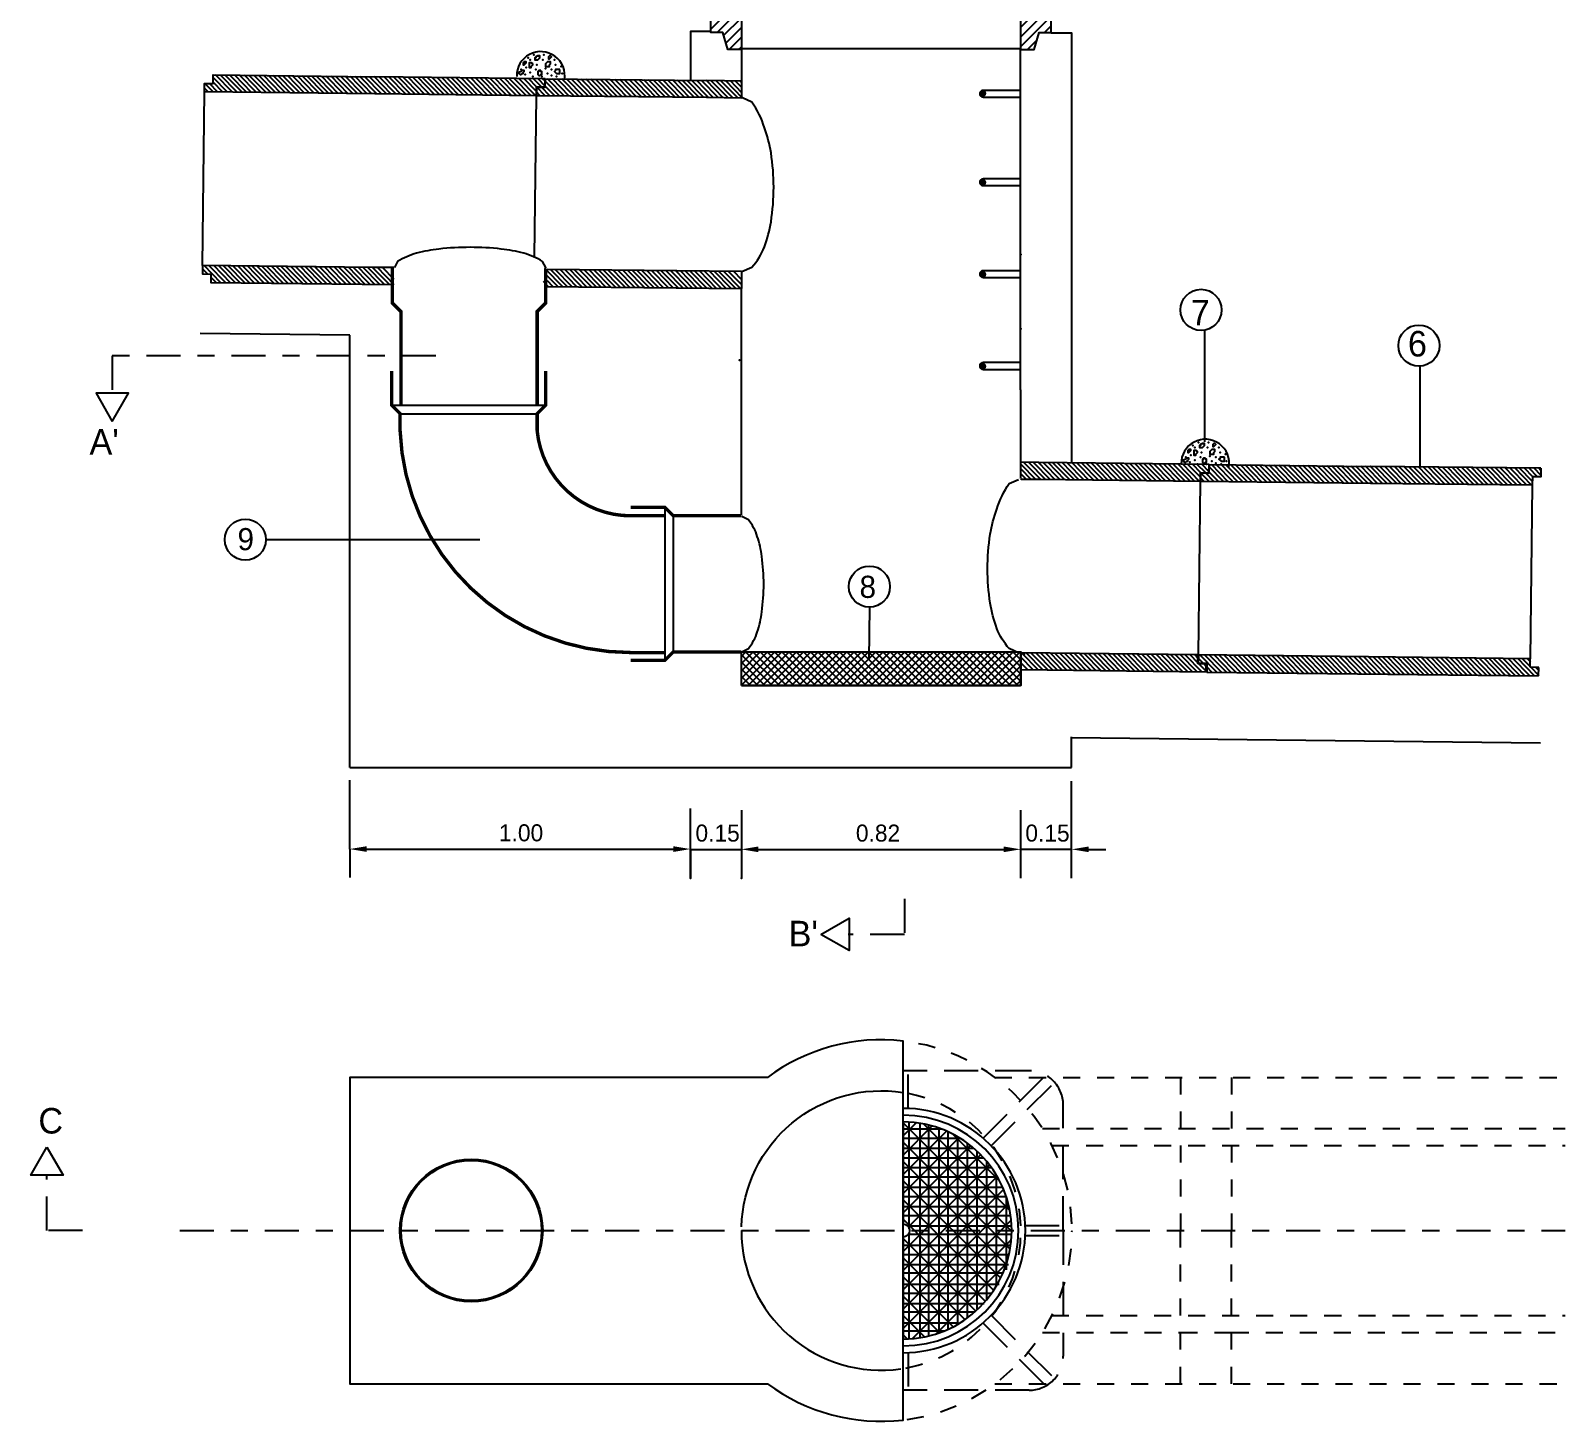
# Model space of a CAD drawing. Extents: x 0.2 to 16.1, y 0.2 to 12.8.
# Drawn here: x 0.16 to 9.17, y 0.19 to 8.37 of the extents above; entities that cross this region are included whole.
import ezdxf

# ---------------------------------------------------------------- set-up
doc = ezdxf.new("R2010")
doc.units = 0
doc.header["$LTSCALE"] = 0.4
doc.header["$MEASUREMENT"] = 0
doc.linetypes.add('DASHDOT', pattern=[1, 0.5, -0.25, 0, -0.25])
doc.linetypes.add('HIDDEN', pattern=[0.375, 0.25, -0.125])
doc.layers.get('0').update_dxf_attribs({"linetype": 'CONTINUOUS'})
for name, color, linetype in [('ANILLO', 1, 'CONTINUOUS'), ('BASE', 2, 'HIDDEN'), ('RALLADO', 7, 'CONTINUOUS'), ('TAPA', 7, 'CONTINUOUS'), ('TUBO', 7, 'CONTINUOUS')]:
    doc.layers.add(name, color=color, linetype=linetype)
doc.styles.add('LEROY', font='leroy')

# ---------------------------------------------------------------- blocks, each defined once
blk = doc.blocks.new('*X29')
at = {"color": 0}
for p, q in [((21.081, 21.5336), (21.1196, 21.5721)), ((21.4, 21.2527), (21.081, 21.5716)), ((21.081, 21.477), (21.1667, 21.5627)), ((21.081, 21.4204), (21.2085, 21.5479)), ((21.3944, 21.3148), (21.1404, 21.5689)), ((21.081, 21.3639), (21.2458, 21.5286)), ((21.3953, 21.2008), (21.081, 21.5151)), ((21.081, 21.3073), (21.2792, 21.5054)), ((21.3649, 21.4009), (21.2264, 21.5394)), ((21.384, 21.1556), (21.081, 21.4585)), ((21.0966, 21.2663), (21.3089, 21.4786)), ((21.081, 21.1942), (21.3351, 21.4483)), ((21.081, 21.1376), (21.3577, 21.4142)), ((21.3676, 21.1154), (21.081, 21.4019)), ((21.081, 21.081), (21.3763, 21.3763)), ((21.347, 21.0794), (21.081, 21.3454)), ((21.081, 21.0245), (21.3903, 21.3337)), ((21.3226, 21.0472), (21.081, 21.2888)), ((21.081, 20.9679), (21.3986, 21.2855)), ((21.2947, 21.0186), (21.081, 21.2322)), ((21.1073, 20.9376), (21.3989, 21.2292)), ((21.2631, 20.9936), (21.081, 21.1757)), ((21.1778, 20.9516), (21.385, 21.1587)), ((21.2278, 20.9723), (21.081, 21.1191)), ((21.1884, 20.9551), (21.081, 21.0625)), ((21.1442, 20.9428), (21.081, 21.006)), ((21.0937, 20.9368), (21.081, 20.9494))]:
    blk.add_line(p, q, dxfattribs=at)
blk = doc.blocks.new('MEDTAPA', base_point=(21.081, 21.2555))
at = {"color": 0}
for p, q in [((21.081, 21.5543), (21.1925, 21.5543)), ((21.0992, 21.2609), (21.0992, 21.5739)), ((21.1562, 20.9455), (21.1562, 21.5655)), ((21.2132, 20.9652), (21.2132, 21.5458)), ((21.2702, 21.0005), (21.2702, 21.5123)), ((21.081, 21.4973), (21.289, 21.4973)), ((21.3272, 21.0503), (21.3272, 21.4583)), ((21.081, 21.4403), (21.341, 21.4403)), ((21.081, 21.3833), (21.3733, 21.3833)), ((21.081, 21.3263), (21.392, 21.3263)), ((21.3842, 21.14), (21.3842, 21.3546)), ((21.094, 21.2693), (21.3997, 21.2693)), ((21.0992, 20.937), (21.0992, 21.2471)), ((21.081, 21.2123), (21.3971, 21.2123)), ((21.081, 21.1553), (21.3902, 21.1553)), ((21.081, 21.0983), (21.3629, 21.0983)), ((21.081, 21.0413), (21.3188, 21.0413)), ((21.081, 20.9843), (21.2439, 20.9843))]:
    blk.add_line(p, q, dxfattribs=at)
at = {"layer": 'BASE'}
for p, q in [((21.0958, 21.6141), (21.0958, 21.7246)), ((21.3157, 21.5271), (21.5, 21.7114)), ((21.3395, 21.5046), (21.5232, 21.6882)), ((21.5512, 21.2563), (21.5512, 21.4063)), ((21.4397, 21.2703), (21.5512, 21.2703)), ((21.4397, 21.2406), (21.5512, 21.2406)), ((21.5512, 21.2547), (21.5512, 21.1047)), ((21.3395, 21.0064), (21.5232, 20.8228)), ((21.3157, 20.9838), (21.5, 20.7996)), ((21.0958, 20.8968), (21.0958, 20.7863))]:
    blk.add_line(p, q, dxfattribs=at)
for points in [[(21.5512, 21.2563), (21.5512, 21.6246, 0.414214), (21.4512, 21.7246), (21.081, 21.7246)], [(21.5512, 21.2547), (21.5512, 20.8863, -0.414214), (21.4512, 20.7863), (21.081, 20.7863)]]:
    blk.add_lwpolyline(points, format="xyb", dxfattribs=at)
at = {"layer": 'TAPA'}
for p, q in [((21.1296, 21.5696), (21.1296, 20.9431)), ((21.1872, 20.9579), (21.1872, 21.5548)), ((21.0838, 21.5268), (21.2463, 21.5268)), ((21.2404, 21.5297), (21.2404, 20.983)), ((21.0838, 21.4691), (21.3172, 21.4691)), ((21.298, 21.0258), (21.298, 21.4869)), ((21.0838, 21.413), (21.3571, 21.413)), ((21.3542, 21.4159), (21.3542, 21.0909)), ((21.0838, 21.3554), (21.3852, 21.3554)), ((21.0838, 21.2992), (21.3941, 21.2992)), ((21.0985, 21.2445), (21.397, 21.2445)), ((21.0838, 21.1854), (21.3911, 21.1854)), ((21.0838, 21.1308), (21.3749, 21.1308)), ((21.0838, 21.0716), (21.3423, 21.0716)), ((21.0838, 21.017), (21.2892, 21.017)), ((21.0838, 20.9608), (21.2005, 20.9608))]:
    blk.add_line(p, q, dxfattribs=at)
blk.add_lwpolyline([(21.081, 20.9365, 1), (21.081, 21.5745), (21.081, 21.2745, -1), (21.081, 21.2365)], format="xyb", close=True, dxfattribs=at)
for radius in [0.359, 0.339]:
    blk.add_arc((21.081, 21.2555), radius, 270, 90, dxfattribs=at)
blk.add_blockref('*X29', (0, 0), dxfattribs=at)
blk = doc.blocks.new('*X24')
at = {"color": 0}
for p, q in [((22.5002, 19.3606), (22.5496, 19.41)), ((22.5123, 19.401), (22.5213, 19.41)), ((22.46, 19.2922), (22.55, 19.3822)), ((22.46, 19.3204), (22.4996, 19.36)), ((22.46, 19.3487), (22.4713, 19.36)), ((22.46, 19.2639), (22.55, 19.3539)), ((22.46, 19.2356), (22.55, 19.3256)), ((22.46, 19.2073), (22.55, 19.2973)), ((22.46, 19.179), (22.55, 19.269)), ((22.46, 19.1507), (22.55, 19.2407)), ((22.46, 19.1225), (22.55, 19.2125)), ((22.46, 19.0942), (22.55, 19.1842)), ((22.46, 19.0659), (22.55, 19.1559)), ((22.46, 19.0376), (22.55, 19.1276)), ((22.46, 19.0093), (22.55, 19.0993)), ((22.46, 18.981), (22.55, 19.071)), ((22.46, 18.9528), (22.55, 19.0428)), ((22.46, 18.9245), (22.55, 19.0145)), ((22.46, 18.8962), (22.55, 18.9862)), ((22.46, 18.8679), (22.55, 18.9579)), ((22.4804, 18.86), (22.5084, 18.888)), ((22.5304, 18.91), (22.55, 18.9296))]:
    blk.add_line(p, q, dxfattribs=at)
blk = doc.blocks.new('*X23')
at = {"color": 0}
for p, q in [((21.55, 19.4004), (21.5596, 19.41)), ((21.55, 19.3721), (21.5857, 19.4078)), ((21.55, 19.3438), (21.5922, 19.386)), ((21.55, 19.3155), (21.5987, 19.3643)), ((21.55, 19.2873), (21.6227, 19.36)), ((21.55, 19.259), (21.64, 19.349)), ((21.55, 19.2307), (21.64, 19.3207)), ((21.55, 19.2024), (21.64, 19.2924)), ((21.55, 19.1741), (21.64, 19.2641)), ((21.55, 19.1458), (21.64, 19.2358)), ((21.55, 19.1176), (21.64, 19.2076)), ((21.55, 19.0893), (21.64, 19.1793)), ((21.55, 19.061), (21.64, 19.151)), ((21.55, 19.0327), (21.64, 19.1227)), ((21.55, 19.0044), (21.64, 19.0944)), ((21.55, 18.9761), (21.64, 19.0661)), ((21.55, 18.9478), (21.64, 19.0378)), ((21.55, 18.9196), (21.64, 19.0096)), ((21.5687, 18.91), (21.64, 18.9813)), ((21.5878, 18.9008), (21.64, 18.953)), ((21.5943, 18.879), (21.64, 18.9247)), ((21.6036, 18.86), (21.64, 18.8964)), ((21.6319, 18.86), (21.64, 18.8681))]:
    blk.add_line(p, q, dxfattribs=at)
blk = doc.blocks.new('ANILLO', base_point=(21.55, 18.86))
at = {"layer": 'ANILLO'}
for points in [[(21.55, 19.41), (21.585, 19.41), (21.6, 19.36), (21.64, 19.36), (21.64, 18.86), (21.6, 18.86), (21.585, 18.91), (21.55, 18.91)], [(22.55, 19.41), (22.515, 19.41), (22.5, 19.36), (22.46, 19.36), (22.46, 18.86), (22.5, 18.86), (22.515, 18.91), (22.55, 18.91)]]:
    blk.add_lwpolyline(points, close=True, dxfattribs=at)
at = {"layer": 'RALLADO'}
blk.add_line((21.64, 19.36), (22.46, 19.36), dxfattribs=at)
for name in ['*X23', '*X24']:
    blk.add_blockref(name, (0, 0), dxfattribs=at)
blk = doc.blocks.new('*X34')
at = {"color": 0}
for p, q in [((22.0996, 17.9842), (22.2955, 18.1802)), ((22.0996, 18.0267), (22.2531, 18.1802)), ((22.0996, 18.0691), (22.2107, 18.1802)), ((22.0996, 18.1115), (22.1683, 18.1802)), ((22.0996, 18.1539), (22.1258, 18.1802)), ((22.2806, 17.9821), (22.0996, 18.1631)), ((22.323, 17.9821), (22.1249, 18.1802)), ((22.1398, 17.9821), (22.338, 18.1802)), ((22.3655, 17.9821), (22.1673, 18.1802)), ((22.1823, 17.9821), (22.3804, 18.1802)), ((22.4079, 17.9821), (22.2098, 18.1802)), ((22.2247, 17.9821), (22.4228, 18.1802)), ((22.4503, 17.9821), (22.2522, 18.1802)), ((22.2671, 17.9821), (22.4652, 18.1802)), ((22.4927, 17.9821), (22.2946, 18.1802)), ((22.3095, 17.9821), (22.5077, 18.1802)), ((22.5352, 17.9821), (22.337, 18.1802)), ((22.352, 17.9821), (22.5501, 18.1802)), ((22.5776, 17.9821), (22.3795, 18.1802)), ((22.3944, 17.9821), (22.5925, 18.1802)), ((22.62, 17.9821), (22.4219, 18.1802)), ((22.4368, 17.9821), (22.6349, 18.1802)), ((22.6624, 17.9821), (22.4643, 18.1802)), ((22.4793, 17.9821), (22.6774, 18.1802)), ((22.7049, 17.9821), (22.5068, 18.1802)), ((22.5217, 17.9821), (22.7198, 18.1802)), ((22.7473, 17.9821), (22.5492, 18.1802)), ((22.5641, 17.9821), (22.7622, 18.1802)), ((22.7897, 17.9821), (22.5916, 18.1802)), ((22.6065, 17.9821), (22.8046, 18.1802)), ((22.8322, 17.9821), (22.634, 18.1802)), ((22.649, 17.9821), (22.8471, 18.1802)), ((22.8746, 17.9821), (22.6765, 18.1802)), ((22.6914, 17.9821), (22.8895, 18.1802)), ((22.917, 17.9821), (22.7189, 18.1802)), ((22.7338, 17.9821), (22.9319, 18.1802)), ((22.9594, 17.9821), (22.7613, 18.1802)), ((22.7762, 17.9821), (22.9744, 18.1802)), ((23.0019, 17.9821), (22.8037, 18.1802)), ((22.8187, 17.9821), (23.0168, 18.1802)), ((23.0443, 17.9821), (22.8462, 18.1802)), ((22.8611, 17.9821), (23.0592, 18.1802)), ((23.0867, 17.9821), (22.8886, 18.1802)), ((22.9035, 17.9821), (23.1016, 18.1802)), ((23.1291, 17.9821), (22.931, 18.1802)), ((22.9459, 17.9821), (23.1441, 18.1802)), ((23.1716, 17.9821), (22.9734, 18.1802)), ((22.9884, 17.9821), (23.1865, 18.1802)), ((23.214, 17.9821), (23.0159, 18.1802)), ((23.0308, 17.9821), (23.2289, 18.1802)), ((23.2564, 17.9821), (23.0583, 18.1802)), ((23.0732, 17.9821), (23.2713, 18.1802)), ((23.2988, 17.9821), (23.1007, 18.1802)), ((23.1156, 17.9821), (23.3138, 18.1802)), ((23.3413, 17.9821), (23.1432, 18.1802)), ((23.1581, 17.9821), (23.3562, 18.1802)), ((23.3837, 17.9821), (23.1856, 18.1802)), ((23.2005, 17.9821), (23.3986, 18.1802)), ((23.4261, 17.9821), (23.228, 18.1802)), ((23.2429, 17.9821), (23.441, 18.1802)), ((23.4685, 17.9821), (23.2704, 18.1802)), ((23.2854, 17.9821), (23.4835, 18.1802)), ((23.511, 17.9821), (23.3129, 18.1802)), ((23.3278, 17.9821), (23.5259, 18.1802)), ((23.5534, 17.9821), (23.3553, 18.1802)), ((23.3702, 17.9821), (23.5683, 18.1802)), ((23.5958, 17.9821), (23.3977, 18.1802)), ((23.4126, 17.9821), (23.6108, 18.1802)), ((23.6383, 17.9821), (23.4401, 18.1802)), ((23.4551, 17.9821), (23.6532, 18.1802)), ((23.6807, 17.9821), (23.4826, 18.1802)), ((23.4975, 17.9821), (23.6956, 18.1802)), ((23.7231, 17.9821), (23.525, 18.1802)), ((23.5399, 17.9821), (23.738, 18.1802)), ((23.7406, 18.007), (23.5674, 18.1802)), ((23.5823, 17.9821), (23.7406, 18.1403)), ((23.7406, 18.0494), (23.6098, 18.1802)), ((23.7406, 18.0918), (23.6523, 18.1802)), ((23.7406, 18.1343), (23.6947, 18.1802)), ((23.7406, 18.1767), (23.7371, 18.1802)), ((22.2382, 17.9821), (22.0996, 18.1206)), ((22.1958, 17.9821), (22.0996, 18.0782)), ((22.1533, 17.9821), (22.0996, 18.0358)), ((23.6248, 17.9821), (23.7406, 18.0979)), ((23.6672, 17.9821), (23.7406, 18.0555)), ((22.1109, 17.9821), (22.0996, 17.9934)), ((23.7096, 17.9821), (23.7406, 18.013))]:
    blk.add_line(p, q, dxfattribs=at)

msp = doc.modelspace()

# ---------------------------------------------------------------- linework, layer by layer
at = {"color": 1}
for p, q in [((4.3343, 8.2605), (4.3343, 7.973)), ((5.9743, 6.2546), (5.9743, 8.2605)), ((4.3343, 5.5174), (4.3343, 6.85)), ((2.0343, 6.5757), (1.1543, 6.5858)), ((2.0343, 4.0346), (2.0343, 6.5757)), ((5.9743, 6.2546), (5.9743, 5.7335)), ((9.0281, 4.1786), (6.2709, 4.2103)), ((6.2743, 4.0346), (6.2743, 4.2154)), ((2.0343, 4.0346), (6.2743, 4.0346))]:
    msp.add_line(p, q, dxfattribs=at)
for p, q in [((4.337, 8.2605), (5.9741, 8.2605)), ((1.2025, 8.0053), (1.1801, 8.0282)), ((1.2308, 8.005), (1.1813, 8.0556)), ((1.259, 8.0047), (1.2096, 8.0552)), ((1.2873, 8.0043), (1.2305, 8.0625)), ((1.3156, 8.004), (1.2309, 8.0907)), ((1.3439, 8.0037), (1.2451, 8.1048)), ((1.3722, 8.0034), (1.2733, 8.1045)), ((1.4005, 8.003), (1.3016, 8.1042)), ((1.4287, 8.0027), (1.3299, 8.1039)), ((1.457, 8.0024), (1.3582, 8.1035)), ((1.4853, 8.0021), (1.3865, 8.1032)), ((1.5136, 8.0017), (1.4147, 8.1029)), ((1.5419, 8.0014), (1.443, 8.1026)), ((1.5702, 8.0011), (1.4713, 8.1022)), ((1.5984, 8.0008), (1.4996, 8.1019)), ((1.6267, 8.0004), (1.5279, 8.1016)), ((1.655, 8.0001), (1.5562, 8.1013)), ((1.6833, 7.9998), (1.5844, 8.1009)), ((1.7116, 7.9995), (1.6127, 8.1006)), ((1.7399, 7.9991), (1.641, 8.1003)), ((1.7681, 7.9988), (1.6693, 8.1)), ((1.7964, 7.9985), (1.6976, 8.0996)), ((1.8247, 7.9982), (1.7259, 8.0993)), ((1.853, 7.9978), (1.7541, 8.099)), ((1.8813, 7.9975), (1.7824, 8.0987)), ((1.9095, 7.9972), (1.8107, 8.0983)), ((1.9378, 7.9969), (1.839, 8.098)), ((1.9661, 7.9965), (1.8673, 8.0977)), ((1.9944, 7.9962), (1.8955, 8.0974)), ((2.0227, 7.9959), (1.9238, 8.097)), ((2.051, 7.9956), (1.9521, 8.0967)), ((2.0792, 7.9952), (1.9804, 8.0964)), ((2.1075, 7.9949), (2.0087, 8.0961)), ((2.1358, 7.9946), (2.037, 8.0957)), ((2.1641, 7.9943), (2.0652, 8.0954)), ((2.1924, 7.9939), (2.0935, 8.0951)), ((2.2207, 7.9936), (2.1218, 8.0948)), ((2.2489, 7.9933), (2.1501, 8.0944)), ((2.2772, 7.993), (2.1784, 8.0941)), ((3.1809, 8.0826), (2.181, 8.0941)), ((2.3055, 7.9926), (2.2067, 8.0938)), ((2.3338, 7.9923), (2.2349, 8.0935)), ((2.3621, 7.992), (2.2632, 8.0931)), ((2.3903, 7.9917), (2.2915, 8.0928)), ((2.4186, 7.9913), (2.3198, 8.0925)), ((2.4469, 7.991), (2.3481, 8.0922)), ((2.4752, 7.9907), (2.3763, 8.0918)), ((2.5035, 7.9904), (2.4046, 8.0915)), ((2.5318, 7.99), (2.4329, 8.0912)), ((2.56, 7.9897), (2.4612, 8.0909)), ((2.5883, 7.9894), (2.4895, 8.0905)), ((2.6166, 7.9891), (2.5178, 8.0902)), ((2.6449, 7.9887), (2.546, 8.0899)), ((2.6732, 7.9884), (2.5743, 8.0896)), ((2.7015, 7.9881), (2.6026, 8.0892)), ((2.7297, 7.9878), (2.6309, 8.0889)), ((2.758, 7.9874), (2.6592, 8.0886)), ((2.7863, 7.9871), (2.6875, 8.0883)), ((2.8146, 7.9868), (2.7157, 8.0879)), ((2.8429, 7.9865), (2.744, 8.0876)), ((2.8711, 7.9861), (2.7723, 8.0873)), ((2.8994, 7.9858), (2.8006, 8.087)), ((2.9277, 7.9855), (2.8289, 8.0866)), ((2.956, 7.9852), (2.8571, 8.0863)), ((2.9843, 7.9848), (2.8854, 8.086)), ((3.0126, 7.9845), (2.9137, 8.0857)), ((3.0408, 7.9842), (2.942, 8.0853)), ((3.0691, 7.9839), (2.9703, 8.085)), ((3.0974, 7.9835), (2.9986, 8.0847)), ((3.1257, 7.9832), (3.0268, 8.0844)), ((3.13, 8.0074), (3.0551, 8.084)), ((3.1328, 8.0331), (3.0834, 8.0837)), ((3.1611, 8.0328), (3.1117, 8.0834)), ((3.1811, 7.9826), (3.1316, 8.0332)), ((3.1804, 8.0417), (3.14, 8.0831)), ((3.2093, 7.9823), (3.1599, 8.0328)), ((3.1808, 8.07), (3.1683, 8.0827)), ((3.2376, 7.9819), (3.1808, 8.0401)), ((3.2659, 7.9816), (3.1812, 8.0683)), ((3.2942, 7.9813), (3.1953, 8.0824)), ((3.3225, 7.981), (3.2236, 8.0821)), ((3.3508, 7.9806), (3.2519, 8.0818)), ((3.379, 7.9803), (3.2802, 8.0815)), ((3.4073, 7.98), (3.3085, 8.0811)), ((3.4356, 7.9797), (3.3368, 8.0808)), ((3.4639, 7.9793), (3.365, 8.0805)), ((3.4922, 7.979), (3.3933, 8.0802)), ((3.5204, 7.9787), (3.4216, 8.0798)), ((3.5487, 7.9784), (3.4499, 8.0795)), ((3.577, 7.978), (3.4782, 8.0792)), ((3.6053, 7.9777), (3.5065, 8.0789)), ((3.6336, 7.9774), (3.5347, 8.0785)), ((3.6619, 7.9771), (3.563, 8.0782)), ((3.6901, 7.9767), (3.5913, 8.0779)), ((3.7184, 7.9764), (3.6196, 8.0776)), ((3.7467, 7.9761), (3.6479, 8.0772)), ((3.775, 7.9758), (3.6761, 8.0769)), ((3.8033, 7.9754), (3.7044, 8.0766)), ((3.8316, 7.9751), (3.7327, 8.0763)), ((3.8598, 7.9748), (3.761, 8.0759)), ((3.8881, 7.9745), (3.7893, 8.0756)), ((3.9164, 7.9741), (3.8176, 8.0753)), ((3.9447, 7.9738), (3.8458, 8.075)), ((3.973, 7.9735), (3.8741, 8.0746)), ((4.0013, 7.9732), (3.9024, 8.0743)), ((4.0295, 7.9728), (3.9307, 8.074)), ((4.0578, 7.9725), (3.959, 8.0737)), ((4.0861, 7.9722), (3.9873, 8.0733)), ((4.1144, 7.9719), (4.0155, 8.073)), ((4.1427, 7.9715), (4.0438, 8.0727)), ((4.1709, 7.9712), (4.0721, 8.0724)), ((4.1992, 7.9709), (4.1004, 8.072)), ((4.2275, 7.9706), (4.1287, 8.0717)), ((4.3385, 8.0693), (4.1313, 8.0717)), ((4.2558, 7.9702), (4.1569, 8.0714)), ((4.2841, 7.9699), (4.1852, 8.0711)), ((4.3124, 7.9696), (4.2135, 8.0707)), ((4.3406, 7.9693), (4.2418, 8.0704)), ((4.3377, 8.0009), (4.2701, 8.0701)), ((4.3381, 8.0291), (4.2984, 8.0698)), ((4.3384, 8.0574), (4.3266, 8.0694)), ((1.1682, 6.9856), (1.1799, 8.0056)), ((3.1193, 7.0373), (3.1302, 7.9832)), ((3.1528, 7.9829), (3.1304, 8.0058)), ((1.1988, 6.9353), (1.171, 6.9637)), ((1.2765, 6.8844), (1.1776, 6.9855)), ((1.3048, 6.8841), (1.2059, 6.9852)), ((1.333, 6.8837), (1.2342, 6.9849)), ((1.3613, 6.8834), (1.2625, 6.9846)), ((1.3896, 6.8831), (1.2908, 6.9842)), ((1.4179, 6.8828), (1.319, 6.9839)), ((1.4462, 6.8824), (1.3473, 6.9836)), ((1.4744, 6.8821), (1.3756, 6.9833)), ((1.5027, 6.8818), (1.4039, 6.9829)), ((1.531, 6.8815), (1.4322, 6.9826)), ((1.5593, 6.8811), (1.4604, 6.9823)), ((1.5876, 6.8808), (1.4887, 6.982)), ((1.6159, 6.8805), (1.517, 6.9816)), ((1.6441, 6.8802), (1.5453, 6.9813)), ((1.6724, 6.8798), (1.5736, 6.981)), ((1.7007, 6.8795), (1.6019, 6.9807)), ((1.729, 6.8792), (1.6301, 6.9803)), ((1.7573, 6.8789), (1.6584, 6.98)), ((1.7856, 6.8785), (1.6867, 6.9797)), ((1.8138, 6.8782), (1.715, 6.9794)), ((1.8421, 6.8779), (1.7433, 6.979)), ((1.8704, 6.8776), (1.7716, 6.9787)), ((1.8987, 6.8772), (1.7998, 6.9784)), ((1.927, 6.8769), (1.8281, 6.9781)), ((1.9552, 6.8766), (1.8564, 6.9777)), ((1.9835, 6.8763), (1.8847, 6.9774)), ((2.0118, 6.8759), (1.913, 6.9771)), ((2.0401, 6.8756), (1.9412, 6.9768)), ((2.0684, 6.8753), (1.9695, 6.9764)), ((2.0967, 6.875), (1.9978, 6.9761)), ((2.1249, 6.8746), (2.0261, 6.9758)), ((2.1532, 6.8743), (2.0544, 6.9755)), ((2.1815, 6.874), (2.0827, 6.9751)), ((2.2098, 6.8737), (2.1109, 6.9748)), ((2.2381, 6.8733), (2.1392, 6.9745)), ((2.2664, 6.873), (2.1675, 6.9742)), ((2.2946, 6.8727), (2.1958, 6.9738)), ((2.2946, 6.9038), (2.2266, 6.9735)), ((3.2833, 6.8613), (3.1845, 6.9625)), ((4.3343, 6.9493), (3.1923, 6.9624)), ((3.3116, 6.861), (3.2128, 6.9622)), ((3.3399, 6.8607), (3.241, 6.9618)), ((3.3682, 6.8604), (3.2693, 6.9615)), ((3.3965, 6.86), (3.2976, 6.9612)), ((3.4247, 6.8597), (3.3259, 6.9609)), ((3.453, 6.8594), (3.3542, 6.9605)), ((3.4813, 6.8591), (3.3825, 6.9602)), ((3.5096, 6.8587), (3.4107, 6.9599)), ((3.5379, 6.8584), (3.439, 6.9596)), ((3.5662, 6.8581), (3.4673, 6.9592)), ((3.5944, 6.8578), (3.4956, 6.9589)), ((3.6227, 6.8574), (3.5239, 6.9586)), ((3.651, 6.8571), (3.5522, 6.9583)), ((3.6793, 6.8568), (3.5804, 6.9579)), ((3.7076, 6.8565), (3.6087, 6.9576)), ((3.7358, 6.8561), (3.637, 6.9573)), ((3.7641, 6.8558), (3.6653, 6.957)), ((3.7924, 6.8555), (3.6936, 6.9566)), ((3.8207, 6.8552), (3.7218, 6.9563)), ((3.849, 6.8548), (3.7501, 6.956)), ((3.8773, 6.8545), (3.7784, 6.9557)), ((3.9055, 6.8542), (3.8067, 6.9553)), ((3.9338, 6.8539), (3.835, 6.955)), ((3.9621, 6.8535), (3.8633, 6.9547)), ((3.9904, 6.8532), (3.8915, 6.9544)), ((4.0187, 6.8529), (3.9198, 6.954)), ((4.047, 6.8526), (3.9481, 6.9537)), ((4.0752, 6.8522), (3.9764, 6.9534)), ((4.1035, 6.8519), (4.0047, 6.9531)), ((4.1318, 6.8516), (4.033, 6.9527)), ((4.1601, 6.8513), (4.0612, 6.9524)), ((4.1884, 6.8509), (4.0895, 6.9521)), ((4.2166, 6.8506), (4.1178, 6.9518)), ((4.2449, 6.8503), (4.1461, 6.9514)), ((4.2732, 6.85), (4.1744, 6.9511)), ((4.3015, 6.8496), (4.2026, 6.9508)), ((4.3298, 6.8493), (4.2309, 6.9505)), ((4.3343, 6.8733), (4.2592, 6.9501)), ((4.3343, 6.9038), (4.289, 6.9501)), ((4.3343, 6.9494), (4.3343, 6.8493)), ((1.2482, 6.8847), (1.2204, 6.9131)), ((3.1985, 6.8623), (3.1707, 6.8907)), ((3.1862, 6.8625), (4.3343, 6.8493)), ((3.255, 6.8617), (3.1889, 6.9293)), ((3.2268, 6.862), (3.1947, 6.8948)), ((7.0543, 6.6054), (7.0543, 5.9485)), ((8.319, 6.3938), (8.319, 5.8056)), ((6.0364, 5.728), (5.9779, 5.7878)), ((6.0647, 5.7277), (5.9783, 5.8161)), ((6.093, 5.7274), (5.9941, 5.8285)), ((6.1212, 5.7271), (6.0224, 5.8282)), ((6.1495, 5.7267), (6.0507, 5.8279)), ((6.1778, 5.7264), (6.079, 5.8276)), ((7.0815, 5.816), (6.0815, 5.8275)), ((6.2061, 5.7261), (6.1072, 5.8272)), ((6.2344, 5.7258), (6.1355, 5.8269)), ((6.2627, 5.7254), (6.1638, 5.8266)), ((6.2909, 5.7251), (6.1921, 5.8263)), ((6.3192, 5.7248), (6.2204, 5.8259)), ((6.3475, 5.7245), (6.2487, 5.8256)), ((6.3758, 5.7241), (6.2769, 5.8253)), ((6.4041, 5.7238), (6.3052, 5.825)), ((6.4323, 5.7235), (6.3335, 5.8246)), ((6.4606, 5.7232), (6.3618, 5.8243)), ((6.4889, 5.7228), (6.3901, 5.824)), ((6.5172, 5.7225), (6.4183, 5.8237)), ((6.5455, 5.7222), (6.4466, 5.8233)), ((6.5738, 5.7219), (6.4749, 5.823)), ((6.602, 5.7215), (6.5032, 5.8227)), ((6.6303, 5.7212), (6.5315, 5.8224)), ((6.6586, 5.7209), (6.5598, 5.822)), ((6.6869, 5.7206), (6.588, 5.8217)), ((6.7152, 5.7202), (6.6163, 5.8214)), ((6.7435, 5.7199), (6.6446, 5.8211)), ((6.7717, 5.7196), (6.6729, 5.8207)), ((6.8, 5.7193), (6.7012, 5.8204)), ((6.8283, 5.7189), (6.7295, 5.8201)), ((6.8566, 5.7186), (6.7577, 5.8198)), ((6.8849, 5.7183), (6.786, 5.8194)), ((6.9131, 5.718), (6.8143, 5.8191)), ((6.9414, 5.7176), (6.8426, 5.8188)), ((6.9697, 5.7173), (6.8709, 5.8185)), ((6.998, 5.717), (6.8991, 5.8181)), ((7.0263, 5.7167), (6.9274, 5.8178)), ((7.0306, 5.7408), (6.9557, 5.8175)), ((7.0334, 5.7666), (6.984, 5.8172)), ((7.0617, 5.7663), (7.0123, 5.8168)), ((7.081, 5.7751), (7.0406, 5.8165)), ((7.1379, 5.7154), (7.0811, 5.7735)), ((7.1661, 5.7151), (7.0814, 5.8018)), ((7.1944, 5.7147), (7.0956, 5.8159)), ((7.2227, 5.7144), (7.1239, 5.8156)), ((7.251, 5.7141), (7.1521, 5.8152)), ((7.2793, 5.7138), (7.1804, 5.8149)), ((7.3076, 5.7134), (7.2087, 5.8146)), ((7.3358, 5.7131), (7.237, 5.8143)), ((7.3641, 5.7128), (7.2653, 5.8139)), ((7.3924, 5.7125), (7.2936, 5.8136)), ((7.4207, 5.7121), (7.3218, 5.8133)), ((7.449, 5.7118), (7.3501, 5.813)), ((7.4773, 5.7115), (7.3784, 5.8126)), ((7.5055, 5.7112), (7.4067, 5.8123)), ((7.5338, 5.7108), (7.435, 5.812)), ((7.5621, 5.7105), (7.4633, 5.8117)), ((7.5904, 5.7102), (7.4915, 5.8113)), ((7.6187, 5.7099), (7.5198, 5.811)), ((7.6469, 5.7095), (7.5481, 5.8107)), ((7.6752, 5.7092), (7.5764, 5.8104)), ((7.7035, 5.7089), (7.6047, 5.81)), ((7.7318, 5.7086), (7.6329, 5.8097)), ((7.7601, 5.7082), (7.6612, 5.8094)), ((7.7884, 5.7079), (7.6895, 5.8091)), ((7.8166, 5.7076), (7.7178, 5.8087)), ((7.8449, 5.7073), (7.7461, 5.8084)), ((7.8732, 5.7069), (7.7744, 5.8081)), ((7.9015, 5.7066), (7.8026, 5.8078)), ((7.9298, 5.7063), (7.8309, 5.8074)), ((7.9581, 5.706), (7.8592, 5.8071)), ((7.9863, 5.7056), (7.8875, 5.8068)), ((8.0146, 5.7053), (7.9158, 5.8065)), ((8.0429, 5.705), (7.9441, 5.8061)), ((8.0712, 5.7047), (7.9723, 5.8058)), ((8.0995, 5.7043), (8.0006, 5.8055)), ((8.1277, 5.704), (8.0289, 5.8052)), ((9.0314, 5.7936), (8.0315, 5.8051)), ((8.156, 5.7037), (8.0572, 5.8048)), ((8.1843, 5.7034), (8.0855, 5.8045)), ((8.2126, 5.703), (8.1137, 5.8042)), ((8.2409, 5.7027), (8.142, 5.8039)), ((8.2692, 5.7024), (8.1703, 5.8035)), ((8.2974, 5.7021), (8.1986, 5.8032)), ((8.3257, 5.7017), (8.2269, 5.8029)), ((8.354, 5.7014), (8.2552, 5.8026)), ((8.3823, 5.7011), (8.2834, 5.8022)), ((8.4106, 5.7008), (8.3117, 5.8019)), ((8.4389, 5.7004), (8.34, 5.8016)), ((8.4671, 5.7001), (8.3683, 5.8013)), ((8.4954, 5.6998), (8.3966, 5.8009)), ((8.5237, 5.6995), (8.4249, 5.8006)), ((8.552, 5.6991), (8.4531, 5.8003)), ((8.5803, 5.6988), (8.4814, 5.8)), ((8.6085, 5.6985), (8.5097, 5.7996)), ((8.6368, 5.6982), (8.538, 5.7993)), ((8.6651, 5.6978), (8.5663, 5.799)), ((8.6934, 5.6975), (8.5945, 5.7987)), ((8.7217, 5.6972), (8.6228, 5.7983)), ((8.75, 5.6969), (8.6511, 5.798)), ((8.7782, 5.6965), (8.6794, 5.7977)), ((8.8065, 5.6962), (8.7077, 5.7974)), ((8.8348, 5.6959), (8.736, 5.797)), ((8.8631, 5.6956), (8.7642, 5.7967)), ((8.8914, 5.6952), (8.7925, 5.7964)), ((8.9197, 5.6949), (8.8208, 5.7961)), ((8.9479, 5.6946), (8.8491, 5.7957)), ((8.9762, 5.6943), (8.8774, 5.7954)), ((8.9806, 5.7184), (8.9057, 5.7951)), ((8.9834, 5.7442), (8.9339, 5.7948)), ((9.0116, 5.7439), (8.9622, 5.7944)), ((9.031, 5.7527), (8.9905, 5.7941)), ((9.0313, 5.781), (9.0188, 5.7938)), ((5.9798, 5.7287), (5.9773, 5.7313)), ((6.0081, 5.7284), (5.9776, 5.7596)), ((7.0187, 4.6967), (7.0304, 5.7166)), ((7.053, 5.7164), (7.0307, 5.7392)), ((7.0813, 5.716), (7.0319, 5.7666)), ((7.1096, 5.7157), (7.0602, 5.7663)), ((8.969, 4.6743), (8.9807, 5.6942)), ((1.5408, 5.3746), (2.797, 5.3746)), ((5.0861, 4.9779), (5.0825, 4.6709)), ((5.9743, 4.708), (5.9743, 4.5146)), ((6.0791, 4.6075), (5.9803, 4.7086)), ((6.1074, 4.6071), (6.0086, 4.7083)), ((6.1357, 4.6068), (6.0369, 4.708)), ((6.164, 4.6065), (6.0651, 4.7076)), ((6.1923, 4.6062), (6.0934, 4.7073)), ((6.2206, 4.6058), (6.1217, 4.707)), ((6.2488, 4.6055), (6.15, 4.7067)), ((6.2771, 4.6052), (6.1783, 4.7063)), ((6.3054, 4.6049), (6.2066, 4.706)), ((6.3337, 4.6046), (6.2348, 4.7057)), ((6.362, 4.6042), (6.2631, 4.7054)), ((6.3902, 4.6039), (6.2914, 4.705)), ((6.4185, 4.6036), (6.3197, 4.7047)), ((6.4468, 4.6033), (6.348, 4.7044)), ((6.4751, 4.6029), (6.3762, 4.7041)), ((6.5034, 4.6026), (6.4045, 4.7037)), ((6.5317, 4.6023), (6.4328, 4.7034)), ((6.5599, 4.602), (6.4611, 4.7031)), ((6.5882, 4.6016), (6.4894, 4.7028)), ((6.6165, 4.6013), (6.5177, 4.7024)), ((6.6448, 4.601), (6.5459, 4.7021)), ((6.6731, 4.6007), (6.5742, 4.7018)), ((6.7014, 4.6003), (6.6025, 4.7015)), ((6.7296, 4.6), (6.6308, 4.7011)), ((6.7579, 4.5997), (6.6591, 4.7008)), ((6.7862, 4.5994), (6.6874, 4.7005)), ((6.8145, 4.599), (6.7156, 4.7002)), ((6.8428, 4.5987), (6.7439, 4.6998)), ((6.871, 4.5984), (6.7722, 4.6995)), ((6.8993, 4.5981), (6.8005, 4.6992)), ((6.9276, 4.5977), (6.8288, 4.6989)), ((6.9559, 4.5974), (6.857, 4.6985)), ((6.9842, 4.5971), (6.8853, 4.6982)), ((7.0125, 4.5968), (6.9136, 4.6979)), ((7.0407, 4.5964), (6.9419, 4.6976)), ((7.0182, 4.6481), (6.9702, 4.6972)), ((7.0185, 4.6764), (6.9985, 4.6969)), ((7.0187, 4.6967), (7.0181, 4.6467)), ((8.0186, 4.6852), (7.0187, 4.6967)), ((7.127, 4.5954), (7.0282, 4.6966)), ((7.1553, 4.5951), (7.0564, 4.6963)), ((7.1836, 4.5948), (7.0847, 4.6959)), ((7.2118, 4.5945), (7.113, 4.6956)), ((7.2401, 4.5941), (7.1413, 4.6953)), ((7.2684, 4.5938), (7.1696, 4.695)), ((7.2967, 4.5935), (7.1978, 4.6946)), ((7.325, 4.5932), (7.2261, 4.6943)), ((7.3533, 4.5928), (7.2544, 4.694)), ((7.3815, 4.5925), (7.2827, 4.6937)), ((7.4098, 4.5922), (7.311, 4.6933)), ((7.4381, 4.5919), (7.3393, 4.693)), ((7.4664, 4.5915), (7.3675, 4.6927)), ((7.4947, 4.5912), (7.3958, 4.6924)), ((7.523, 4.5909), (7.4241, 4.692)), ((7.5512, 4.5906), (7.4524, 4.6917)), ((7.5795, 4.5902), (7.4807, 4.6914)), ((7.6078, 4.5899), (7.509, 4.6911)), ((7.6361, 4.5896), (7.5372, 4.6907)), ((7.6644, 4.5893), (7.5655, 4.6904)), ((7.6926, 4.5889), (7.5938, 4.6901)), ((7.7209, 4.5886), (7.6221, 4.6898)), ((7.7492, 4.5883), (7.6504, 4.6894)), ((7.7775, 4.588), (7.6787, 4.6891)), ((7.8058, 4.5876), (7.7069, 4.6888)), ((7.8341, 4.5873), (7.7352, 4.6885)), ((7.8623, 4.587), (7.7635, 4.6881)), ((6.0509, 4.6078), (5.9743, 4.6861)), ((6.0179, 4.6082), (5.9743, 4.6528)), ((7.0645, 4.5962), (5.9743, 4.6087)), ((7.0181, 4.6467), (7.0681, 4.6461)), ((7.0676, 4.5975), (7.0196, 4.6467)), ((7.0493, 4.6463), (7.0215, 4.6748)), ((7.0679, 4.6258), (7.0479, 4.6464)), ((7.0681, 4.6461), (7.0675, 4.5961)), ((7.0987, 4.5958), (7.0709, 4.6242)), ((7.8906, 4.5867), (7.7918, 4.6878)), ((7.9189, 4.5863), (7.8201, 4.6875)), ((7.9472, 4.586), (7.8483, 4.6872)), ((7.9755, 4.5857), (7.8766, 4.6868)), ((8.0038, 4.5854), (7.9049, 4.6865)), ((8.032, 4.585), (7.9332, 4.6862)), ((8.0603, 4.5847), (7.9615, 4.6859)), ((8.0886, 4.5844), (7.9898, 4.6855)), ((8.1169, 4.5841), (8.018, 4.6852)), ((8.9686, 4.6743), (8.0186, 4.6852)), ((8.1452, 4.5837), (8.0463, 4.6849)), ((8.1734, 4.5834), (8.0746, 4.6846)), ((8.2017, 4.5831), (8.1029, 4.6842)), ((8.23, 4.5828), (8.1312, 4.6839)), ((8.2583, 4.5824), (8.1595, 4.6836)), ((8.2866, 4.5821), (8.1877, 4.6833)), ((8.3149, 4.5818), (8.216, 4.6829)), ((8.3431, 4.5815), (8.2443, 4.6826)), ((8.3714, 4.5811), (8.2726, 4.6823)), ((8.3997, 4.5808), (8.3009, 4.682)), ((8.428, 4.5805), (8.3291, 4.6816)), ((8.4563, 4.5802), (8.3574, 4.6813)), ((8.4846, 4.5798), (8.3857, 4.681)), ((8.5128, 4.5795), (8.414, 4.6807)), ((8.5411, 4.5792), (8.4423, 4.6803)), ((8.5694, 4.5789), (8.4706, 4.68)), ((8.5977, 4.5785), (8.4988, 4.6797)), ((8.626, 4.5782), (8.5271, 4.6794)), ((8.6542, 4.5779), (8.5554, 4.679)), ((8.6825, 4.5776), (8.5837, 4.6787)), ((8.7108, 4.5772), (8.612, 4.6784)), ((8.7391, 4.5769), (8.6403, 4.6781)), ((8.7674, 4.5766), (8.6685, 4.6777)), ((8.7957, 4.5763), (8.6968, 4.6774)), ((8.8239, 4.5759), (8.7251, 4.6771)), ((8.8522, 4.5756), (8.7534, 4.6768)), ((8.8805, 4.5753), (8.7817, 4.6764)), ((8.9088, 4.575), (8.8099, 4.6761)), ((8.9371, 4.5746), (8.8382, 4.6758)), ((8.9654, 4.5743), (8.8665, 4.6755)), ((8.9936, 4.574), (8.8948, 4.6751)), ((8.9711, 4.6257), (8.9231, 4.6748)), ((8.9714, 4.654), (8.9514, 4.6745)), ((8.968, 4.6243), (8.9686, 4.6743)), ((9.018, 4.6237), (8.968, 4.6243)), ((9.0205, 4.5751), (8.9725, 4.6242)), ((9.0208, 4.6034), (9.0008, 4.6239)), ((9.0174, 4.5737), (9.018, 4.6237)), ((5.9743, 4.5146), (4.3343, 4.5146)), ((7.0675, 4.5961), (9.0174, 4.5737)), ((2.0334, 3.5562), (2.0334, 3.9609)), ((4.0343, 3.5546), (4.3343, 3.5546)), ((6.2743, 3.5546), (5.9743, 3.5546))]:
    msp.add_line(p, q)
at = {"linetype": 'DASHDOT'}
for p, q in [((2.5386, 6.4545), (0.6386, 6.4545)), ((0.6386, 6.4545), (0.6386, 6.2345)), ((5.2916, 3.2646), (5.2916, 3.0546)), ((5.2916, 3.0546), (4.9616, 3.0546)), ((0.2543, 1.3146), (0.2543, 1.6446)), ((0.4643, 1.3146), (0.2543, 1.3146)), ((1.0343, 1.3146), (9.1743, 1.3146))]:
    msp.add_line(p, q, dxfattribs=at)
at = {"color": 0, "linetype": 'ByBlock'}
for p, q in [((6.2743, 3.3846), (6.2743, 3.9546)), ((4.0343, 3.3846), (4.0343, 3.7943)), ((4.3343, 3.7846), (4.3343, 3.3846)), ((5.9743, 3.7846), (5.9743, 3.3846)), ((2.0334, 3.5562), (2.0334, 3.3896)), ((2.1334, 3.5562), (3.9349, 3.5562)), ((4.0349, 3.5562), (4.0349, 3.3896)), ((4.4343, 3.5546), (5.8743, 3.5546)), ((6.3743, 3.5546), (6.4743, 3.5546))]:
    msp.add_line(p, q, dxfattribs=at)
at = {"linetype": 'HIDDEN'}
for p, q in [((5.8237, 2.2146), (9.1743, 2.2146)), ((6.9143, 2.2146), (6.9143, 1.3146)), ((7.2143, 2.2146), (7.2143, 1.3146)), ((6.1023, 1.9146), (9.1743, 1.9146)), ((6.1587, 1.8146), (9.1743, 1.8146)), ((6.9143, 0.4146), (6.9143, 1.3146)), ((7.2143, 0.4146), (7.2143, 1.3146)), ((6.1587, 0.8146), (9.1743, 0.8146)), ((6.1023, 0.7146), (6.9143, 0.7146)), ((6.9143, 0.7146), (7.2138, 0.7146)), ((7.2143, 0.7146), (9.1743, 0.7146)), ((5.8237, 0.4146), (9.1743, 0.4146))]:
    msp.add_line(p, q, dxfattribs=at)
at = {"color": 1}
for points in [[(4.1543, 8.3602), (4.0343, 8.3602), (4.0343, 8.0767)], [(6.1543, 8.3533), (6.2743, 8.3533), (6.2743, 5.8253)]]:
    msp.add_lwpolyline(points, dxfattribs=at)
for points in [[(3.1385, 8.2109), (3.1385, 8.2169), (3.1267, 8.2109), (3.1267, 8.205), (3.1208, 8.205), (3.1208, 8.1932), (3.1385, 8.1932), (3.1503, 8.205), (3.1503, 8.2169), (3.1385, 8.2169)], [(3.2065, 8.2169), (3.2006, 8.2109), (3.2006, 8.1991), (3.2065, 8.1991), (3.2183, 8.2109), (3.2124, 8.2169), (3.2065, 8.2169)], [(3.0469, 8.1312), (3.041, 8.1252), (3.0262, 8.1193), (3.0262, 8.1134), (3.0351, 8.1075), (3.041, 8.1075), (3.0469, 8.1134), (3.0528, 8.1134), (3.0528, 8.1193), (3.0587, 8.1252), (3.0587, 8.1312), (3.0469, 8.1312)], [(3.0646, 8.1814), (3.0587, 8.1814), (3.0528, 8.1755), (3.0528, 8.1637), (3.0587, 8.1637), (3.0646, 8.1696), (3.0646, 8.1755), (3.0706, 8.1755), (3.0706, 8.1814), (3.0646, 8.1814)], [(3.0883, 8.1696), (3.0883, 8.1489), (3.1001, 8.1489), (3.1001, 8.1548), (3.109, 8.1637), (3.109, 8.1696), (3.1001, 8.1755), (3.0883, 8.1755), (3.0883, 8.1696)], [(3.1563, 8.1312), (3.1444, 8.1312), (3.1444, 8.1252), (3.1385, 8.1252), (3.1385, 8.1075), (3.1444, 8.1016), (3.1503, 8.1016), (3.1563, 8.1075), (3.1622, 8.1075), (3.1622, 8.1252), (3.1563, 8.1252), (3.1563, 8.1312)], [(3.2065, 8.1814), (3.1947, 8.1814), (3.1828, 8.1696), (3.1828, 8.1548), (3.2065, 8.1548), (3.2065, 8.1637), (3.2124, 8.1696), (3.2124, 8.1814), (3.2065, 8.1814)], [(3.2685, 8.1371), (3.242, 8.1371), (3.242, 8.1312), (3.236, 8.1252), (3.2479, 8.1134), (3.2685, 8.1134), (3.2685, 8.1371)], [(2.1798, 7.9941), (1.1799, 8.0056), (1.1805, 8.0556), (1.2305, 8.055), (1.231, 8.105), (2.181, 8.0941)], [(3.1809, 8.0826), (3.1803, 8.0326), (3.1303, 8.0332), (3.1298, 7.9832), (2.1798, 7.9941)], [(4.1301, 7.9717), (3.1302, 7.9832), (3.1307, 8.0332), (3.1807, 8.0326), (3.1813, 8.0826), (4.1313, 8.0717)], [(4.3374, 7.9693), (4.1301, 7.9717)], [(2.1681, 6.9742), (1.1682, 6.9856), (1.1676, 6.9356), (1.2176, 6.9351), (1.217, 6.8851), (2.2843, 6.8728)], [(6.9684, 5.9035), (6.9625, 5.9035), (6.9566, 5.8976), (6.9566, 5.8858), (6.9625, 5.8858), (6.9684, 5.8917), (6.9684, 5.8976), (6.9743, 5.8976), (6.9743, 5.9035), (6.9684, 5.9035)], [(6.9921, 5.8917), (6.9921, 5.871), (7.0039, 5.871), (7.0039, 5.8769), (7.0128, 5.8858), (7.0128, 5.8917), (7.0039, 5.8976), (6.9921, 5.8976), (6.9921, 5.8917)], [(7.0423, 5.933), (7.0423, 5.9389), (7.0305, 5.933), (7.0305, 5.9271), (7.0246, 5.9271), (7.0246, 5.9153), (7.0423, 5.9153), (7.0541, 5.9271), (7.0541, 5.9389), (7.0423, 5.9389)], [(7.1103, 5.9035), (7.0985, 5.9035), (7.0866, 5.8917), (7.0866, 5.8769), (7.1103, 5.8769), (7.1103, 5.8858), (7.1162, 5.8917), (7.1162, 5.9035), (7.1103, 5.9035)], [(7.1103, 5.9389), (7.1044, 5.933), (7.1044, 5.9212), (7.1103, 5.9212), (7.1221, 5.933), (7.1162, 5.9389), (7.1103, 5.9389)], [(5.9784, 5.8313), (6.0815, 5.8301)], [(7.0815, 5.816), (7.0809, 5.766), (7.0309, 5.7666), (7.0303, 5.7166), (6.0804, 5.7275)], [(6.9507, 5.8532), (6.9448, 5.8473), (6.93, 5.8414), (6.93, 5.8355), (6.9389, 5.8296), (6.9448, 5.8296), (6.9507, 5.8355), (6.9566, 5.8355), (6.9566, 5.8414), (6.9625, 5.8473), (6.9625, 5.8532), (6.9507, 5.8532)], [(8.0303, 5.7051), (7.0304, 5.7166), (7.031, 5.7666), (7.081, 5.766), (7.0816, 5.816), (8.0315, 5.8051)], [(7.0601, 5.8532), (7.0482, 5.8532), (7.0482, 5.8473), (7.0423, 5.8473), (7.0423, 5.8296), (7.0482, 5.8237), (7.0541, 5.8237), (7.0601, 5.8296), (7.066, 5.8296), (7.066, 5.8473), (7.0601, 5.8473), (7.0601, 5.8532)], [(7.1723, 5.8592), (7.1458, 5.8592), (7.1458, 5.8532), (7.1398, 5.8473), (7.1517, 5.8355), (7.1723, 5.8355), (7.1723, 5.8592)], [(9.0314, 5.7936), (9.0309, 5.7436), (8.9809, 5.7442), (8.9803, 5.6942), (8.0303, 5.7051)], [(6.0804, 5.7275), (5.9773, 5.7287)], [(7.0645, 4.5962), (7.0651, 4.6462), (7.0151, 4.6467), (7.0157, 4.6967), (5.9743, 4.7087)]]:
    msp.add_lwpolyline(points)
for points in [[(4.5238, 7.4449, 0.038743), (4.5081, 7.6472, 0.051446), (4.4691, 7.7952, 0.079216), (4.3963, 7.9453), (4.3412, 7.9697)], [(5.9743, 8.0146), (5.7543, 8.0146, 1), (5.7543, 7.9746), (5.9743, 7.9746)], [(5.9743, 7.4946), (5.7543, 7.4946, 1), (5.7543, 7.4546), (5.9743, 7.4546)], [(4.337, 6.9494), (4.3963, 6.9756, 0.094748), (4.4691, 7.0945, 0.051446), (4.5081, 7.2425, 0.038743), (4.5238, 7.4449, 0.038743)], [(3.1807, 6.9643), (3.1855, 6.9732), (3.1666, 7.008, 0.078166), (3.0552, 7.0574, 0.037774), (2.9235, 7.0821, 0.027594), (2.7405, 7.0922, 0.027594), (2.5576, 7.0821, 0.037774), (2.4259, 7.0574, 0.078166), (2.3145, 7.008), (2.2956, 6.9732)], [(5.9743, 6.9546), (5.7543, 6.9546, 1), (5.7543, 6.9146), (5.9743, 6.9146)], [(5.9743, 6.4146), (5.7543, 6.4146, 1), (5.7543, 6.3746), (5.9743, 6.3746)], [(5.78, 5.2035, -0.038743), (5.7957, 5.4059, -0.051446), (5.8347, 5.5538, -0.079216), (5.9075, 5.7039), (5.9626, 5.7283)], [(4.337, 4.7153), (4.3762, 4.7345, 0.087629), (4.4277, 4.8317, 0.044833), (4.4544, 4.9498, 0.03322), (4.4652, 5.1127, 0.03322), (4.4544, 5.2756, 0.044833), (4.4277, 5.3937, 0.087629), (4.3762, 5.4909), (4.337, 5.5101)], [(5.9668, 4.708), (5.9075, 4.7342, -0.094748), (5.8347, 4.8531, -0.051446), (5.7957, 5.0011, -0.038743), (5.78, 5.2035, -0.038743)]]:
    msp.add_lwpolyline(points, format="xyb")
at = {"const_width": 0.02}
for points in [[(5.7425, 7.9968, 1), (5.7625, 7.9968, 1)], [(5.7425, 7.4731, 1), (5.7625, 7.4731, 1)], [(5.7425, 6.9329, 1), (5.7625, 6.9329, 1)], [(5.7425, 6.3927, 1), (5.7625, 6.3927, 1)]]:
    msp.add_lwpolyline(points, format="xyb", close=True, dxfattribs=at)
for points in [[(0.6386, 6.0695), (0.7339, 6.2345), (0.5434, 6.2345)], [(4.3339, 4.5166), (4.3339, 4.7147), (5.9749, 4.7147), (5.9749, 4.5166)], [(4.8016, 3.0546), (4.9666, 3.1498), (4.9666, 2.9593)], [(0.2543, 1.8046), (0.3496, 1.6396), (0.1591, 1.6396)]]:
    msp.add_lwpolyline(points, close=True)
at = {"color": 1, "linetype": 'Continuous'}
msp.add_lwpolyline([(4.3346, 1.337, -0.452714), (5.2837, 2.1255), (5.2837, 2.4282, 0.190646), (4.487, 2.2146), (2.0334, 2.2146), (2.0334, 0.4146), (4.487, 0.4146, 0.190646), (5.2837, 0.2009), (5.2837, 0.509, 0.190646)], format="xyb", dxfattribs=at)
at = {"linetype": 'Continuous'}
msp.add_lwpolyline([(5.2837, 0.509), (5.2837, 2.1255, 0.190646)], format="xyb", dxfattribs=at)
for centre in [(7.0343, 6.7246), (8.3143, 6.5146), (1.42, 5.3746), (5.0861, 5.0987)]:
    msp.add_circle(centre, 0.1208)
at = {"color": 1}
for radius in [0.4193, 0.412]:
    msp.add_circle((2.7476, 1.3148), radius, dxfattribs=at)
for centre in [(3.1554, 8.1011), (7.0592, 5.8232)]:
    msp.add_arc(centre, 0.1411, 350.04478, 181.78398)
at = {"linetype": 'HIDDEN'}
for radius, start, end in [(1.121, 1.97669, 81.25991), (0.821, 1.97669, 80.44747), (0.821, 280.20562, 0), (1.121, 277.84907, 0)]:
    msp.add_arc((5.1554, 1.3146), radius, start, end, dxfattribs=at)
at = {"color": 1}
msp.add_arc((5.1554, 1.3146), 0.821, 180, 278.01721, dxfattribs=at)
for p in [(3.0824, 8.205), (3.1149, 8.2228), (3.174, 8.2228), (3.041, 8.1371), (3.0706, 8.1489), (3.0942, 8.1932), (3.0942, 8.1193), (3.1267, 8.1371), (3.1326, 8.1637), (3.1681, 8.1932), (3.1828, 8.143), (3.2183, 8.1371), (3.236, 8.1932), (3.242, 8.1637), (3.2745, 8.1548), (3.0646, 8.1075), (3.109, 8.0957), (3.1622, 8.0957), (3.1947, 8.1134), (3.2183, 8.1016), (3.2479, 8.0957), (3.2804, 8.1134), (5.9755, 7.0499), (5.9749, 6.6135), (4.3234, 6.4295), (6.9743, 5.871), (6.9862, 5.9271), (6.998, 5.9153), (7.0187, 5.9449), (7.0364, 5.8858), (7.0719, 5.9153), (7.0778, 5.9449), (7.0866, 5.8651), (7.1398, 5.9153), (7.1458, 5.8858), (7.1783, 5.8769), (6.9448, 5.8592), (6.9684, 5.8296), (6.998, 5.8414), (7.0128, 5.8178), (7.0305, 5.8592), (7.066, 5.8178), (7.0985, 5.8355), (7.1221, 5.8592), (7.1221, 5.8237), (7.1517, 5.8178), (7.1842, 5.8355), (5.996, 4.7007)]:
    msp.add_point(p)
at = {"color": 0, "linetype": 'ByBlock'}
for p in [(4.3343, 3.5546), (4.0343, 3.3846), (4.3343, 3.3846)]:
    msp.add_point(p, dxfattribs=at)
for points in [[(2.1334, 3.5395), (2.1334, 3.5729), (2.0334, 3.5562)], [(3.9349, 3.5395), (3.9349, 3.5729), (4.0349, 3.5562)], [(4.4343, 3.5379), (4.4343, 3.5712), (4.3343, 3.5546)], [(5.8743, 3.5379), (5.8743, 3.5712), (5.9743, 3.5546)], [(6.3743, 3.5379), (6.3743, 3.5712), (6.2743, 3.5546)]]:
    msp.add_solid(points, dxfattribs=at)
at = {"layer": 'TUBO'}
for p, q in [((2.2948, 6.9727), (2.1675, 6.9742)), ((2.2843, 6.1646), (3.1843, 6.1646)), ((2.3343, 6.1146), (3.1343, 6.1146)), ((3.8843, 5.5646), (3.8843, 4.6646)), ((3.9343, 5.5146), (3.9343, 4.7146))]:
    msp.add_line(p, q, dxfattribs=at)
at = {"layer": 'TUBO', "const_width": 0.02}
for points in [[(2.3343, 6.1646), (2.3343, 6.7146), (2.2843, 6.7646), (2.2843, 6.9728)], [(3.1343, 6.1646), (3.1343, 6.7146), (3.1843, 6.7646), (3.1843, 6.9646)], [(2.3292, 6.0146), (2.3292, 6.1146), (2.2792, 6.1646), (2.2792, 6.3646)], [(3.1343, 6.0146), (3.1343, 6.1146), (3.1843, 6.1646), (3.1843, 6.3646)], [(4.3343, 5.5146), (3.9343, 5.5146), (3.8843, 5.5646), (3.6843, 5.5646)], [(4.3343, 4.7146), (3.9343, 4.7146), (3.8843, 4.6646), (3.6843, 4.6646)]]:
    msp.add_lwpolyline(points, dxfattribs=at)
for points in [[(3.8843, 4.7109), (3.6843, 4.7109, -0.402917), (2.3292, 6.0146, -0.386607)], [(3.8843, 5.5146), (3.6843, 5.5146, -0.386607), (3.1343, 6.0146, 3.74557)]]:
    msp.add_lwpolyline(points, format="xyb", dxfattribs=at)

# ---------------------------------------------------------------- block references
at = {"xscale": 2, "yscale": 2, "zscale": 2}
for name, p in [('ANILLO', (4.1543, 8.2546)), ('MEDTAPA', (5.2843, 1.3146))]:
    msp.add_blockref(name, p, dxfattribs=at)
msp.add_blockref('*X34', (-17.7657, -13.4654))

# ---------------------------------------------------------------- texts
at = {"style": 'LEROY'}
for s, height, p in [('7', 0.15, (6.9743, 6.6334)), ('6', 0.15, (8.2498, 6.4507)), ("A'", 0.15, (0.5046, 5.8745)), ('9', 0.13, (1.3742, 5.3123)), ('8', 0.13, (5.0282, 5.0321)), ("B'", 0.15, (4.6116, 2.9846)), ('C', 0.15, (0.2043, 1.8846))]:
    msp.add_text(s, height=height, dxfattribs=at).set_placement(p)
at = {"color": 0, "linetype": 'ByBlock', "style": 'LEROY'}
for s, p in [('1.00', (2.9097, 3.6017)), ('0.15', (4.0643, 3.6001)), ('0.82', (5.0068, 3.6001)), ('0.15', (6.0023, 3.6001))]:
    msp.add_text(s, height=0.1, dxfattribs=at).set_placement(p)

doc.saveas('drawing.dxf')
